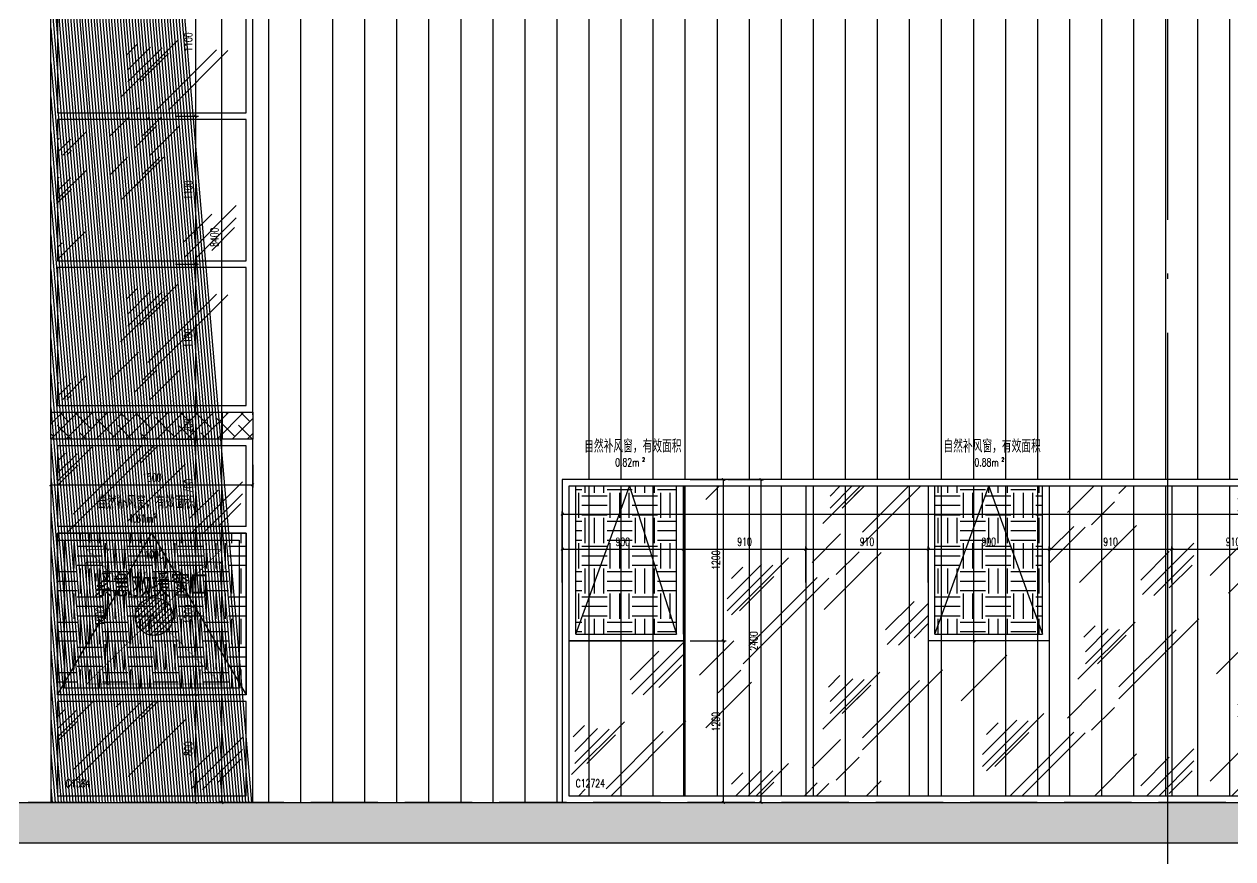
# Model space of a CAD drawing. Extents: x -4210259 to 293730, y -7499 to 868879.
# Drawn here: x -1045520 to -1036537, y 516819 to 523021 of the extents above; entities that cross this region are included whole.
import ezdxf

# ---------------------------------------------------------------- set-up
doc = ezdxf.new("R2010")
doc.units = 0
doc.header["$LTSCALE"] = 1000
doc.header["$MEASUREMENT"] = 0
for name, pattern in [('__DASH', [0.35, 0.25, -0.1]), ('DASH', [0.35, 0.25, -0.1]), ('DOTE', [2.42, 2, -0.2, 0.02, -0.2])]:
    doc.linetypes.add(name, pattern=pattern)
doc.layers.get('Defpoints').update_dxf_attribs({"color": 210})
for name, color, linetype in [('A-AXIS-DOTE', 14, 'DOTE'), ('A-HATCH-2', 251, 'Continuous'), ('A-LIN-V', 9, 'Continuous'), ('A-WINDOW', 140, 'Continuous'), ('A-彩色打印层', 22, 'Continuous'), ('A-门窗表显示尺寸', 160, 'Continuous'), ('AS-WALL', 40, 'Continuous'), ('AXIS', 3, 'Continuous'), ('PUB_DIM', 3, 'Continuous'), ('SPACE', 7, 'Continuous'), ('SPACE_HATCH', 8, 'Continuous')]:
    doc.layers.add(name, color=color, linetype=linetype)
doc.layers.add('A-WALL-HATCH', color=8, linetype='Continuous', lineweight=13)
doc.styles.add('_TCH_DIM_T3', font='SIMPLEX', dxfattribs={"width": 0.705882, "bigfont": 'GBCBIG'})
doc.styles.add('_TCH_SPACE', font='SIMPLEX', dxfattribs={"height": 5, "bigfont": 'GBCBIG'})
doc.styles.add('A-DIM_T3', font='SIMPLEX', dxfattribs={"width": 0.705882, "bigfont": 'GBCBIG'})
doc.styles.add('A-STANDARD', font='SIMPLEX', dxfattribs={"bigfont": 'GBCBIG'})
doc.styles.add('STYLE1', font='')
doc.styles.get('STYLE1').set_extended_font_data('SimSun')
doc.dimstyles.new('_TCH_ARCH&&20', dxfattribs={"dimtxt": 59.5, "dimasz": 20, "dimexe": 20, "dimexo": 20, "dimgap": 25.25, "dimtad": 1, "dimdec": 0, "dimzin": 0, "dimdsep": 46, "dimtxsty": '_TCH_DIM_T3', "dimblk": 'ARCHTICK', "dimcen": 0.09, "dimclrt": 7, "dimazin": 2, "dimtfac": 1, "dimtdec": 0, "dimtix": 1, "dimtmove": 2, "dimatfit": 3, "dimfxl": 0, "dimtolj": 1, "dimtzin": 0, "dimarcsym": 0})
doc.dimstyles.new('A-DIM&&20', dxfattribs={"dimtxt": 59.5, "dimasz": 20, "dimexe": 20, "dimexo": 20, "dimgap": 25.25, "dimtad": 1, "dimdec": 0, "dimzin": 0, "dimdsep": 46, "dimtxsty": 'A-DIM_T3', "dimblk": 'ARCHTICK', "dimcen": 0.09, "dimclrt": 7, "dimazin": 2, "dimtfac": 1, "dimtdec": 0, "dimtix": 1, "dimtmove": 2, "dimatfit": 3, "dimfxl": 0, "dimtolj": 1, "dimtzin": 0, "dimarcsym": 0})
pattern_1 = [(0, (0, 0), (187.5, 187.5), [187.5, -187.5]), (0, (0, 70.31), (187.5, 187.5), [187.5, -187.5]), (0, (0, 140.62), (187.5, 187.5), [187.5, -187.5]), (90, (23.44, 164.06), (-187.5, 187.5), [187.5, -187.5]), (90, (93.75, 164.06), (-187.5, 187.5), [187.5, -187.5]), (90, (164.06, 164.06), (-187.5, 187.5), [187.5, -187.5])]

# ---------------------------------------------------------------- blocks, each defined once
blk = doc.blocks.new('_ArchTick')
at = {"color": 0, "linetype": 'ByBlock', "const_width": 0.4}
blk.add_lwpolyline([(-0.5, -0.5), (0.5, 0.5)], dxfattribs=at)
blk = doc.blocks.new('*D1354')
at = {"layer": 'A-门窗表显示尺寸', "color": 0, "lineweight": -2}
for p, q in [((90329.3, 519637.5), (90596.8, 519637.5)), ((90576.8, 517237.5), (90576.8, 519637.5)), ((90329.3, 517237.5), (90596.8, 517237.5))]:
    blk.add_line(p, q, dxfattribs=at)
at = {"layer": 'Defpoints', "color": 0}
for p in [(90309.3, 519637.5), (90576.8, 519637.5), (90309.3, 517237.5)]:
    blk.add_point(p, dxfattribs=at)
at = {"layer": 'A-门窗表显示尺寸', "color": 0, "lineweight": -2, "xscale": 20, "yscale": 20, "zscale": 20}
for p, rotation in [((90576.8, 519637.5), 90), ((90576.8, 517237.5), 270)]:
    blk.add_blockref('_ArchTick', p, dxfattribs=dict(at, rotation=rotation))
at = {"layer": 'A-门窗表显示尺寸', "color": 7, "insert": (90521.8, 518437.5), "char_height": 59.5, "attachment_point": 5, "rotation": 90, "style": 'A-DIM_T3'}
blk.add_mtext('\\A1;2400', dxfattribs=at)
blk = doc.blocks.new('*D1355')
at = {"layer": 'A-门窗表显示尺寸', "color": 0, "lineweight": -2}
for p, q in [((89099.3, 519132.3), (89099.3, 519399.7)), ((89099.3, 519379.7), (101799.3, 519379.7)), ((101799.3, 519132.3), (101799.3, 519399.7))]:
    blk.add_line(p, q, dxfattribs=at)
at = {"layer": 'Defpoints', "color": 0}
for p in [(101799.3, 519379.7), (89099.3, 519112.3), (101799.3, 519112.3)]:
    blk.add_point(p, dxfattribs=at)
at = {"layer": 'A-门窗表显示尺寸', "color": 0, "lineweight": -2, "xscale": 20, "yscale": 20, "zscale": 20, "rotation": 180}
blk.add_blockref('_ArchTick', (89099.3, 519379.7), dxfattribs=at)
at = {"layer": 'A-门窗表显示尺寸', "color": 0, "lineweight": -2, "xscale": 20, "yscale": 20, "zscale": 20}
blk.add_blockref('_ArchTick', (101799.3, 519379.7), dxfattribs=at)
at = {"layer": 'A-门窗表显示尺寸', "color": 7, "insert": (95449.3, 519434.7), "char_height": 59.5, "attachment_point": 5, "style": 'A-DIM_T3'}
blk.add_mtext('\\A1;12700', dxfattribs=at)
blk = doc.blocks.new('*D1356')
at = {"layer": 'A-门窗表显示尺寸', "color": 0, "lineweight": -2}
for p, q in [((89099.3, 518872.3), (89099.3, 519139.7)), ((89099.3, 519119.7), (89999.3, 519119.7)), ((89999.3, 518872.3), (89999.3, 519139.7))]:
    blk.add_line(p, q, dxfattribs=at)
at = {"layer": 'Defpoints', "color": 0}
for p in [(89999.3, 519119.7), (89099.3, 518852.3), (89999.3, 518852.3)]:
    blk.add_point(p, dxfattribs=at)
at = {"layer": 'A-门窗表显示尺寸', "color": 0, "lineweight": -2, "xscale": 20, "yscale": 20, "zscale": 20, "rotation": 180}
blk.add_blockref('_ArchTick', (89099.3, 519119.7), dxfattribs=at)
at = {"layer": 'A-门窗表显示尺寸', "color": 0, "lineweight": -2, "xscale": 20, "yscale": 20, "zscale": 20}
blk.add_blockref('_ArchTick', (89999.3, 519119.7), dxfattribs=at)
at = {"layer": 'A-门窗表显示尺寸', "color": 7, "insert": (89549.3, 519174.7), "char_height": 59.5, "attachment_point": 5, "style": 'A-DIM_T3'}
blk.add_mtext('\\A1;900', dxfattribs=at)
blk = doc.blocks.new('*D1357')
at = {"layer": 'A-门窗表显示尺寸', "color": 0, "lineweight": -2}
for p, q in [((89999.3, 518872.3), (89999.3, 519139.7)), ((89999.3, 519119.7), (90909.3, 519119.7)), ((90909.3, 518872.3), (90909.3, 519139.7))]:
    blk.add_line(p, q, dxfattribs=at)
at = {"layer": 'Defpoints', "color": 0}
for p in [(90909.3, 519119.7), (89999.3, 518852.3), (90909.3, 518852.3)]:
    blk.add_point(p, dxfattribs=at)
at = {"layer": 'A-门窗表显示尺寸', "color": 0, "lineweight": -2, "xscale": 20, "yscale": 20, "zscale": 20, "rotation": 180}
blk.add_blockref('_ArchTick', (89999.3, 519119.7), dxfattribs=at)
at = {"layer": 'A-门窗表显示尺寸', "color": 0, "lineweight": -2, "xscale": 20, "yscale": 20, "zscale": 20}
blk.add_blockref('_ArchTick', (90909.3, 519119.7), dxfattribs=at)
at = {"layer": 'A-门窗表显示尺寸', "color": 7, "insert": (90454.3, 519174.7), "char_height": 59.5, "attachment_point": 5, "style": 'A-DIM_T3'}
blk.add_mtext('\\A1;910', dxfattribs=at)
blk = doc.blocks.new('*D1358')
at = {"layer": 'A-门窗表显示尺寸', "color": 0, "lineweight": -2}
for p, q in [((90909.3, 518872.3), (90909.3, 519139.7)), ((90909.3, 519119.7), (91819.3, 519119.7)), ((91819.3, 518872.3), (91819.3, 519139.7))]:
    blk.add_line(p, q, dxfattribs=at)
at = {"layer": 'Defpoints', "color": 0}
for p in [(91819.3, 519119.7), (90909.3, 518852.3), (91819.3, 518852.3)]:
    blk.add_point(p, dxfattribs=at)
at = {"layer": 'A-门窗表显示尺寸', "color": 0, "lineweight": -2, "xscale": 20, "yscale": 20, "zscale": 20, "rotation": 180}
blk.add_blockref('_ArchTick', (90909.3, 519119.7), dxfattribs=at)
at = {"layer": 'A-门窗表显示尺寸', "color": 0, "lineweight": -2, "xscale": 20, "yscale": 20, "zscale": 20}
blk.add_blockref('_ArchTick', (91819.3, 519119.7), dxfattribs=at)
at = {"layer": 'A-门窗表显示尺寸', "color": 7, "insert": (91364.3, 519174.7), "char_height": 59.5, "attachment_point": 5, "style": 'A-DIM_T3'}
blk.add_mtext('\\A1;910', dxfattribs=at)
blk = doc.blocks.new('*D1359')
at = {"layer": 'A-门窗表显示尺寸', "color": 0, "lineweight": -2}
for p, q in [((91819.3, 518872.3), (91819.3, 519139.7)), ((91819.3, 519119.7), (92719.3, 519119.7)), ((92719.3, 518872.3), (92719.3, 519139.7))]:
    blk.add_line(p, q, dxfattribs=at)
at = {"layer": 'Defpoints', "color": 0}
for p in [(92719.3, 519119.7), (91819.3, 518852.3), (92719.3, 518852.3)]:
    blk.add_point(p, dxfattribs=at)
at = {"layer": 'A-门窗表显示尺寸', "color": 0, "lineweight": -2, "xscale": 20, "yscale": 20, "zscale": 20, "rotation": 180}
blk.add_blockref('_ArchTick', (91819.3, 519119.7), dxfattribs=at)
at = {"layer": 'A-门窗表显示尺寸', "color": 0, "lineweight": -2, "xscale": 20, "yscale": 20, "zscale": 20}
blk.add_blockref('_ArchTick', (92719.3, 519119.7), dxfattribs=at)
at = {"layer": 'A-门窗表显示尺寸', "color": 7, "insert": (92269.3, 519174.7), "char_height": 59.5, "attachment_point": 5, "style": 'A-DIM_T3'}
blk.add_mtext('\\A1;900', dxfattribs=at)
blk = doc.blocks.new('*D1360')
at = {"layer": 'A-门窗表显示尺寸', "color": 0, "lineweight": -2}
for p, q in [((92719.3, 518872.3), (92719.3, 519139.7)), ((92719.3, 519119.7), (93629.3, 519119.7)), ((93629.3, 518872.3), (93629.3, 519139.7))]:
    blk.add_line(p, q, dxfattribs=at)
at = {"layer": 'Defpoints', "color": 0}
for p in [(93629.3, 519119.7), (92719.3, 518852.3), (93629.3, 518852.3)]:
    blk.add_point(p, dxfattribs=at)
at = {"layer": 'A-门窗表显示尺寸', "color": 0, "lineweight": -2, "xscale": 20, "yscale": 20, "zscale": 20, "rotation": 180}
blk.add_blockref('_ArchTick', (92719.3, 519119.7), dxfattribs=at)
at = {"layer": 'A-门窗表显示尺寸', "color": 0, "lineweight": -2, "xscale": 20, "yscale": 20, "zscale": 20}
blk.add_blockref('_ArchTick', (93629.3, 519119.7), dxfattribs=at)
at = {"layer": 'A-门窗表显示尺寸', "color": 7, "insert": (93174.3, 519174.7), "char_height": 59.5, "attachment_point": 5, "style": 'A-DIM_T3'}
blk.add_mtext('\\A1;910', dxfattribs=at)
blk = doc.blocks.new('*D1361')
at = {"layer": 'A-门窗表显示尺寸', "color": 0, "lineweight": -2}
for p, q in [((93629.3, 518872.3), (93629.3, 519139.7)), ((93629.3, 519119.7), (94539.3, 519119.7)), ((94539.3, 518872.3), (94539.3, 519139.7))]:
    blk.add_line(p, q, dxfattribs=at)
at = {"layer": 'Defpoints', "color": 0}
for p in [(94539.3, 519119.7), (93629.3, 518852.3), (94539.3, 518852.3)]:
    blk.add_point(p, dxfattribs=at)
at = {"layer": 'A-门窗表显示尺寸', "color": 0, "lineweight": -2, "xscale": 20, "yscale": 20, "zscale": 20, "rotation": 180}
blk.add_blockref('_ArchTick', (93629.3, 519119.7), dxfattribs=at)
at = {"layer": 'A-门窗表显示尺寸', "color": 0, "lineweight": -2, "xscale": 20, "yscale": 20, "zscale": 20}
blk.add_blockref('_ArchTick', (94539.3, 519119.7), dxfattribs=at)
at = {"layer": 'A-门窗表显示尺寸', "color": 7, "insert": (94084.3, 519174.7), "char_height": 59.5, "attachment_point": 5, "style": 'A-DIM_T3'}
blk.add_mtext('\\A1;910', dxfattribs=at)
blk = doc.blocks.new('*D1370')
at = {"layer": 'A-门窗表显示尺寸', "color": 0, "lineweight": -2}
for p, q in [((90049.3, 518437.5), (90316.8, 518437.5)), ((90296.8, 517237.5), (90296.8, 518437.5)), ((90049.3, 517237.5), (90316.8, 517237.5))]:
    blk.add_line(p, q, dxfattribs=at)
at = {"layer": 'Defpoints', "color": 0}
for p in [(90029.3, 518437.5), (90296.8, 518437.5), (90029.3, 517237.5)]:
    blk.add_point(p, dxfattribs=at)
at = {"layer": 'A-门窗表显示尺寸', "color": 0, "lineweight": -2, "xscale": 20, "yscale": 20, "zscale": 20}
for p, rotation in [((90296.8, 518437.5), 90), ((90296.8, 517237.5), 270)]:
    blk.add_blockref('_ArchTick', p, dxfattribs=dict(at, rotation=rotation))
at = {"layer": 'A-门窗表显示尺寸', "color": 7, "insert": (90241.8, 517837.5), "char_height": 59.5, "attachment_point": 5, "rotation": 90, "style": 'A-DIM_T3'}
blk.add_mtext('\\A1;1200', dxfattribs=at)
blk = doc.blocks.new('*D1371')
at = {"layer": 'A-门窗表显示尺寸', "color": 0, "lineweight": -2}
for p, q in [((90049.3, 519637.5), (90316.8, 519637.5)), ((90296.8, 518437.5), (90296.8, 519637.5)), ((90049.3, 518437.5), (90316.8, 518437.5))]:
    blk.add_line(p, q, dxfattribs=at)
at = {"layer": 'Defpoints', "color": 0}
for p in [(90029.3, 519637.5), (90296.8, 519637.5), (90029.3, 518437.5)]:
    blk.add_point(p, dxfattribs=at)
at = {"layer": 'A-门窗表显示尺寸', "color": 0, "lineweight": -2, "xscale": 20, "yscale": 20, "zscale": 20}
for p, rotation in [((90296.8, 519637.5), 90), ((90296.8, 518437.5), 270)]:
    blk.add_blockref('_ArchTick', p, dxfattribs=dict(at, rotation=rotation))
at = {"layer": 'A-门窗表显示尺寸', "color": 7, "insert": (90241.8, 519037.5), "char_height": 59.5, "attachment_point": 5, "rotation": 90, "style": 'A-DIM_T3'}
blk.add_mtext('\\A1;1200', dxfattribs=at)
blk = doc.blocks.new('*D1228')
at = {"layer": 'A-门窗表显示尺寸', "color": 0, "lineweight": -2}
for p, q in [((-1802664.3, 520137.5), (-1802494.3, 520137.5)), ((-1802514.3, 519937.5), (-1802514.3, 520137.5)), ((-1802664.3, 519937.5), (-1802494.3, 519937.5))]:
    blk.add_line(p, q, dxfattribs=at)
at = {"layer": 'Defpoints', "color": 0}
for p in [(-1802684.3, 520137.5), (-1802514.3, 520137.5), (-1802684.3, 519937.5)]:
    blk.add_point(p, dxfattribs=at)
at = {"layer": 'A-门窗表显示尺寸', "color": 0, "lineweight": -2, "xscale": 20, "yscale": 20, "zscale": 20}
for p, rotation in [((-1802514.3, 520137.5), 90), ((-1802514.3, 519937.5), 270)]:
    blk.add_blockref('_ArchTick', p, dxfattribs=dict(at, rotation=rotation))
at = {"layer": 'A-门窗表显示尺寸', "color": 7, "insert": (-1802569.3, 520037.5), "char_height": 59.5, "attachment_point": 5, "rotation": 90, "style": '_TCH_DIM_T3'}
blk.add_mtext('\\A1;200', dxfattribs=at)
blk = doc.blocks.new('*D1229')
at = {"layer": 'A-门窗表显示尺寸', "color": 0, "lineweight": -2}
for p, q in [((-1802664.3, 521237.5), (-1802494.3, 521237.5)), ((-1802514.3, 520137.5), (-1802514.3, 521237.5)), ((-1802664.3, 520137.5), (-1802494.3, 520137.5))]:
    blk.add_line(p, q, dxfattribs=at)
at = {"layer": 'Defpoints', "color": 0}
for p in [(-1802684.3, 521237.5), (-1802514.3, 521237.5), (-1802684.3, 520137.5)]:
    blk.add_point(p, dxfattribs=at)
at = {"layer": 'A-门窗表显示尺寸', "color": 0, "lineweight": -2, "xscale": 20, "yscale": 20, "zscale": 20}
for p, rotation in [((-1802514.3, 521237.5), 90), ((-1802514.3, 520137.5), 270)]:
    blk.add_blockref('_ArchTick', p, dxfattribs=dict(at, rotation=rotation))
at = {"layer": 'A-门窗表显示尺寸', "color": 7, "insert": (-1802569.3, 520687.5), "char_height": 59.5, "attachment_point": 5, "rotation": 90, "style": '_TCH_DIM_T3'}
blk.add_mtext('\\A1;1100', dxfattribs=at)
blk = doc.blocks.new('*D1230')
at = {"layer": 'A-门窗表显示尺寸', "color": 0, "lineweight": -2}
for p, q in [((-1802664.3, 522337.5), (-1802494.3, 522337.5)), ((-1802514.3, 521237.5), (-1802514.3, 522337.5)), ((-1802664.3, 521237.5), (-1802494.3, 521237.5))]:
    blk.add_line(p, q, dxfattribs=at)
at = {"layer": 'Defpoints', "color": 0}
for p in [(-1802684.3, 522337.5), (-1802514.3, 522337.5), (-1802684.3, 521237.5)]:
    blk.add_point(p, dxfattribs=at)
at = {"layer": 'A-门窗表显示尺寸', "color": 0, "lineweight": -2, "xscale": 20, "yscale": 20, "zscale": 20}
for p, rotation in [((-1802514.3, 522337.5), 90), ((-1802514.3, 521237.5), 270)]:
    blk.add_blockref('_ArchTick', p, dxfattribs=dict(at, rotation=rotation))
at = {"layer": 'A-门窗表显示尺寸', "color": 7, "insert": (-1802569.3, 521787.5), "char_height": 59.5, "attachment_point": 5, "rotation": 90, "style": '_TCH_DIM_T3'}
blk.add_mtext('\\A1;1100', dxfattribs=at)
blk = doc.blocks.new('*D1231')
at = {"layer": 'A-门窗表显示尺寸', "color": 0, "lineweight": -2}
for p, q in [((-1802664.3, 523437.5), (-1802494.3, 523437.5)), ((-1802514.3, 522337.5), (-1802514.3, 523437.5)), ((-1802664.3, 522337.5), (-1802494.3, 522337.5))]:
    blk.add_line(p, q, dxfattribs=at)
at = {"layer": 'Defpoints', "color": 0}
for p in [(-1802684.3, 523437.5), (-1802514.3, 523437.5), (-1802684.3, 522337.5)]:
    blk.add_point(p, dxfattribs=at)
at = {"layer": 'A-门窗表显示尺寸', "color": 0, "lineweight": -2, "xscale": 20, "yscale": 20, "zscale": 20}
for p, rotation in [((-1802514.3, 523437.5), 90), ((-1802514.3, 522337.5), 270)]:
    blk.add_blockref('_ArchTick', p, dxfattribs=dict(at, rotation=rotation))
at = {"layer": 'A-门窗表显示尺寸', "color": 7, "insert": (-1802569.3, 522887.5), "char_height": 59.5, "attachment_point": 5, "rotation": 90, "style": '_TCH_DIM_T3'}
blk.add_mtext('\\A1;1100', dxfattribs=at)
blk = doc.blocks.new('*D1232')
at = {"layer": 'A-门窗表显示尺寸', "color": 0, "lineweight": -2}
for p, q in [((-1802664.3, 524537.5), (-1802494.3, 524537.5)), ((-1802514.3, 523437.5), (-1802514.3, 524537.5)), ((-1802664.3, 523437.5), (-1802494.3, 523437.5))]:
    blk.add_line(p, q, dxfattribs=at)
at = {"layer": 'Defpoints', "color": 0}
for p in [(-1802684.3, 524537.5), (-1802514.3, 524537.5), (-1802684.3, 523437.5)]:
    blk.add_point(p, dxfattribs=at)
at = {"layer": 'A-门窗表显示尺寸', "color": 0, "lineweight": -2, "xscale": 20, "yscale": 20, "zscale": 20}
for p, rotation in [((-1802514.3, 524537.5), 90), ((-1802514.3, 523437.5), 270)]:
    blk.add_blockref('_ArchTick', p, dxfattribs=dict(at, rotation=rotation))
at = {"layer": 'A-门窗表显示尺寸', "color": 7, "insert": (-1802569.3, 523987.5), "char_height": 59.5, "attachment_point": 5, "rotation": 90, "style": '_TCH_DIM_T3'}
blk.add_mtext('\\A1;1100', dxfattribs=at)
blk = doc.blocks.new('*D1233')
at = {"layer": 'A-门窗表显示尺寸', "color": 0, "lineweight": -2}
for p, q in [((-1802664.3, 525637.5), (-1802494.3, 525637.5)), ((-1802514.3, 524537.5), (-1802514.3, 525637.5)), ((-1802664.3, 524537.5), (-1802494.3, 524537.5))]:
    blk.add_line(p, q, dxfattribs=at)
at = {"layer": 'Defpoints', "color": 0}
for p in [(-1802684.3, 525637.5), (-1802514.3, 525637.5), (-1802684.3, 524537.5)]:
    blk.add_point(p, dxfattribs=at)
at = {"layer": 'A-门窗表显示尺寸', "color": 0, "lineweight": -2, "xscale": 20, "yscale": 20, "zscale": 20}
for p, rotation in [((-1802514.3, 525637.5), 90), ((-1802514.3, 524537.5), 270)]:
    blk.add_blockref('_ArchTick', p, dxfattribs=dict(at, rotation=rotation))
at = {"layer": 'A-门窗表显示尺寸', "color": 7, "insert": (-1802569.3, 525087.5), "char_height": 59.5, "attachment_point": 5, "rotation": 90, "style": '_TCH_DIM_T3'}
blk.add_mtext('\\A1;1100', dxfattribs=at)
blk = doc.blocks.new('*D1234')
at = {"layer": 'A-门窗表显示尺寸', "color": 0, "lineweight": -2}
for p, q in [((-1802644.3, 525637.5), (-1802300, 525637.5)), ((-1802320, 517237.5), (-1802320, 525637.5)), ((-1802644.3, 517237.5), (-1802300, 517237.5))]:
    blk.add_line(p, q, dxfattribs=at)
at = {"layer": 'Defpoints', "color": 0}
for p in [(-1802664.3, 525637.5), (-1802320, 525637.5), (-1802664.3, 517237.5)]:
    blk.add_point(p, dxfattribs=at)
at = {"layer": 'A-门窗表显示尺寸', "color": 0, "lineweight": -2, "xscale": 20, "yscale": 20, "zscale": 20}
for p, rotation in [((-1802320, 525637.5), 90), ((-1802320, 517237.5), 270)]:
    blk.add_blockref('_ArchTick', p, dxfattribs=dict(at, rotation=rotation))
at = {"layer": 'A-门窗表显示尺寸', "color": 7, "insert": (-1802375, 521437.5), "char_height": 59.5, "attachment_point": 5, "rotation": 90, "style": '_TCH_DIM_T3'}
blk.add_mtext('\\A1;8400', dxfattribs=at)
blk = doc.blocks.new('*D1235')
at = {"layer": 'A-门窗表显示尺寸', "color": 0, "lineweight": -2}
for p, q in [((-1803590.4, 525102.5), (-1803590.4, 525272)), ((-1803590.4, 525252), (-1802090.4, 525252)), ((-1802090.4, 525102.5), (-1802090.4, 525272))]:
    blk.add_line(p, q, dxfattribs=at)
at = {"layer": 'Defpoints', "color": 0}
for p in [(-1802090.4, 525252), (-1803590.4, 525082.5), (-1802090.4, 525082.5)]:
    blk.add_point(p, dxfattribs=at)
at = {"layer": 'A-门窗表显示尺寸', "color": 0, "lineweight": -2, "xscale": 20, "yscale": 20, "zscale": 20, "rotation": 180}
blk.add_blockref('_ArchTick', (-1803590.4, 525252), dxfattribs=at)
at = {"layer": 'A-门窗表显示尺寸', "color": 0, "lineweight": -2, "xscale": 20, "yscale": 20, "zscale": 20}
blk.add_blockref('_ArchTick', (-1802090.4, 525252), dxfattribs=at)
at = {"layer": 'A-门窗表显示尺寸', "color": 7, "insert": (-1802840.4, 525307), "char_height": 59.5, "attachment_point": 5, "style": 'A-DIM_T3'}
blk.add_mtext('\\A1;1500', dxfattribs=at)
blk = doc.blocks.new('*D1451')
at = {"layer": 'Defpoints', "color": 0}
for p in [(-1653990, 542178.3), (-1652990, 542178.3), (-1652990, 542105)]:
    blk.add_point(p, dxfattribs=at)
at = {"layer": 'PUB_DIM', "color": 0, "lineweight": -2}
for p, q in [((-1653990, 542158.3), (-1653990, 542085)), ((-1653990, 542105), (-1652990, 542105)), ((-1652990, 542158.3), (-1652990, 542085))]:
    blk.add_line(p, q, dxfattribs=at)
at = {"layer": 'PUB_DIM', "color": 0, "lineweight": -2, "xscale": 20, "yscale": 20, "zscale": 20, "rotation": 180}
blk.add_blockref('_ArchTick', (-1653990, 542105), dxfattribs=at)
at = {"layer": 'PUB_DIM', "color": 0, "lineweight": -2, "xscale": 20, "yscale": 20, "zscale": 20}
blk.add_blockref('_ArchTick', (-1652990, 542105), dxfattribs=at)
at = {"layer": 'PUB_DIM', "color": 7, "insert": (-1653490, 542160), "char_height": 59.5, "attachment_point": 5, "style": '_TCH_DIM_T3'}
blk.add_mtext('\\A1;1000', dxfattribs=at)
blk = doc.blocks.new('*D1452')
at = {"layer": 'Defpoints', "color": 0}
for p in [(-1653888.8, 542199.6), (-1653837.4, 542199.6), (-1653888.8, 541199.6)]:
    blk.add_point(p, dxfattribs=at)
at = {"layer": 'PUB_DIM', "color": 0, "lineweight": -2}
for p, q in [((-1653868.8, 542199.6), (-1653817.4, 542199.6)), ((-1653837.4, 541199.6), (-1653837.4, 542199.6)), ((-1653868.8, 541199.6), (-1653817.4, 541199.6))]:
    blk.add_line(p, q, dxfattribs=at)
at = {"layer": 'PUB_DIM', "color": 0, "lineweight": -2, "xscale": 20, "yscale": 20, "zscale": 20}
for p, rotation in [((-1653837.4, 542199.6), 90), ((-1653837.4, 541199.6), 270)]:
    blk.add_blockref('_ArchTick', p, dxfattribs=dict(at, rotation=rotation))
at = {"layer": 'PUB_DIM', "color": 7, "insert": (-1653892.4, 541699.6), "char_height": 59.5, "attachment_point": 5, "rotation": 90, "style": '_TCH_DIM_T3'}
blk.add_mtext('\\A1;1000', dxfattribs=at)
blk = doc.blocks.new('*D1310')
at = {"layer": 'A-门窗表显示尺寸', "color": 0, "lineweight": -2}
for p, q in [((-1821550.4, 519937.5), (-1821394.3, 519937.5)), ((-1821414.3, 519237.5), (-1821414.3, 519937.5)), ((-1821550.4, 519237.5), (-1821394.3, 519237.5))]:
    blk.add_line(p, q, dxfattribs=at)
at = {"layer": 'Defpoints', "color": 0}
for p in [(-1821570.4, 519937.5), (-1821414.3, 519937.5), (-1821570.4, 519237.5)]:
    blk.add_point(p, dxfattribs=at)
at = {"layer": 'A-门窗表显示尺寸', "color": 0, "lineweight": -2, "xscale": 20, "yscale": 20, "zscale": 20}
for p, rotation in [((-1821414.3, 519937.5), 90), ((-1821414.3, 519237.5), 270)]:
    blk.add_blockref('_ArchTick', p, dxfattribs=dict(at, rotation=rotation))
at = {"layer": 'A-门窗表显示尺寸', "color": 7, "insert": (-1821469.3, 519587.5), "char_height": 59.5, "attachment_point": 5, "rotation": 90, "style": 'A-DIM_T3'}
blk.add_mtext('\\A1;700', dxfattribs=at)
blk = doc.blocks.new('*D1311')
at = {"layer": 'A-门窗表显示尺寸', "color": 0, "lineweight": -2}
for p, q in [((-1821550.4, 519237.5), (-1821394.3, 519237.5)), ((-1821414.3, 518037.5), (-1821414.3, 519237.5)), ((-1821550.4, 518037.5), (-1821394.3, 518037.5))]:
    blk.add_line(p, q, dxfattribs=at)
at = {"layer": 'Defpoints', "color": 0}
for p in [(-1821570.4, 519237.5), (-1821414.3, 519237.5), (-1821570.4, 518037.5)]:
    blk.add_point(p, dxfattribs=at)
at = {"layer": 'A-门窗表显示尺寸', "color": 0, "lineweight": -2, "xscale": 20, "yscale": 20, "zscale": 20}
for p, rotation in [((-1821414.3, 519237.5), 90), ((-1821414.3, 518037.5), 270)]:
    blk.add_blockref('_ArchTick', p, dxfattribs=dict(at, rotation=rotation))
at = {"layer": 'A-门窗表显示尺寸', "color": 7, "insert": (-1821469.3, 518637.5), "char_height": 59.5, "attachment_point": 5, "rotation": 90, "style": 'A-DIM_T3'}
blk.add_mtext('\\A1;1200', dxfattribs=at)
blk = doc.blocks.new('*D1312')
at = {"layer": 'A-门窗表显示尺寸', "color": 0, "lineweight": -2}
for p, q in [((-1821550.4, 518037.5), (-1821394.3, 518037.5)), ((-1821414.3, 517237.5), (-1821414.3, 518037.5)), ((-1821550.4, 517237.5), (-1821394.3, 517237.5))]:
    blk.add_line(p, q, dxfattribs=at)
at = {"layer": 'Defpoints', "color": 0}
for p in [(-1821570.4, 518037.5), (-1821414.3, 518037.5), (-1821570.4, 517237.5)]:
    blk.add_point(p, dxfattribs=at)
at = {"layer": 'A-门窗表显示尺寸', "color": 0, "lineweight": -2, "xscale": 20, "yscale": 20, "zscale": 20}
for p, rotation in [((-1821414.3, 518037.5), 90), ((-1821414.3, 517237.5), 270)]:
    blk.add_blockref('_ArchTick', p, dxfattribs=dict(at, rotation=rotation))
at = {"layer": 'A-门窗表显示尺寸', "color": 7, "insert": (-1821469.3, 517637.5), "char_height": 59.5, "attachment_point": 5, "rotation": 90, "style": 'A-DIM_T3'}
blk.add_mtext('\\A1;800', dxfattribs=at)
blk = doc.blocks.new('*D1313')
at = {"layer": 'A-门窗表显示尺寸', "color": 0, "lineweight": -2}
for p, q in [((-1822490.4, 519747.5), (-1822490.4, 519578)), ((-1820990.4, 519747.5), (-1820990.4, 519578)), ((-1822490.4, 519598), (-1820990.4, 519598))]:
    blk.add_line(p, q, dxfattribs=at)
at = {"layer": 'Defpoints', "color": 0}
for p in [(-1822490.4, 519767.5), (-1820990.4, 519767.5), (-1820990.4, 519598)]:
    blk.add_point(p, dxfattribs=at)
at = {"layer": 'A-门窗表显示尺寸', "color": 0, "lineweight": -2, "xscale": 20, "yscale": 20, "zscale": 20, "rotation": 180}
blk.add_blockref('_ArchTick', (-1822490.4, 519598), dxfattribs=at)
at = {"layer": 'A-门窗表显示尺寸', "color": 0, "lineweight": -2, "xscale": 20, "yscale": 20, "zscale": 20}
blk.add_blockref('_ArchTick', (-1820990.4, 519598), dxfattribs=at)
at = {"layer": 'A-门窗表显示尺寸', "color": 7, "insert": (-1821740.4, 519653), "char_height": 59.5, "attachment_point": 5, "style": 'A-DIM_T3'}
blk.add_mtext('\\A1;1500', dxfattribs=at)
blk = doc.blocks.new('rte5')
at = {"layer": 'A-WALL-HATCH'}
h = blk.add_hatch(dxfattribs=at)
h.set_pattern_fill('玻璃2', color=256, scale=100)
h.set_pattern_definition([(45, (1845629.7, 60), (0, 1527.35065), [600, -360, 600, -360, 240, -523.28157]), (45, (1845599.7, 90), (0, 1527.35065), [480, -600, 360, -360, 420, -463.28157]), (45, (1845599.7, 180), (0, 1527.35065), [360, -720, 240, -360, 540, -463.28157]), (45, (1845689.7, 90), (0, 1527.35065), [360, -720, 300, -1303.2815]), (45, (1845779.7, 180), (0, 1527.35065), [180, -900, 120, -1483.2815]), (45, (1845629.7, 330), (0, 1527.35065), [120, -900, 120, -480, 300, -763.28157]), (45, (1846169.7, 240), (0, 1527.35065), [600, -900, 720, -475.2816]), (45, (1846169.7, 150), (0, 1527.35065), [840, -600, 900, -355.2816]), (45, (1846319.7, 270), (0, -1697.0563), [600, -840, 480, -763.2816]), (45, (1846229.7, 450), (0, 1527.35065), [300, -1200, 360, -823.2816]), (45, (1846409.7, 360), (0, 1527.35065), [240, -1200, 240, -1003.2815])])
h.paths.add_polyline_path([(89169.3, 517287.5), (101669.3, 517287.5), (101669.3, 518437.5), (100819.3, 518437.5), (100819.3, 519587.5), (99019.3, 519587.5), (99019.3, 518437.5), (98119.3, 518437.5), (98119.3, 519587.5), (96319.3, 519587.5), (96319.3, 518437.5), (95449.3, 518437.5), (95449.3, 519587.5), (92719.3, 519587.5), (92719.3, 518437.5), (91819.3, 518437.5), (91819.3, 519587.5), (90019.3, 519587.5), (90019.3, 518437.5), (89169.3, 518437.5)])
at = {"layer": 'SPACE_HATCH'}
h = blk.add_hatch(dxfattribs=at)
h.set_pattern_fill('土壤', color=1, scale=50, style=0)
h.set_pattern_definition(pattern_1)
h.paths.add_polyline_path([(89949.3, 518487.5), (89199.3, 518487.5), (89199.3, 519587.5), (89949.3, 519587.5)])
h = blk.add_hatch(dxfattribs=at)
h.set_pattern_fill('土壤', color=1, scale=50, style=0)
h.set_pattern_definition(pattern_1)
h.paths.add_polyline_path([(92669.3, 518487.5), (91869.3, 518487.5), (91869.3, 519587.5), (92669.3, 519587.5)])
h = blk.add_hatch(dxfattribs=at)
h.set_pattern_fill('土壤', color=1, scale=50, style=0)
h.set_pattern_definition(pattern_1)
h.paths.add_polyline_path([(92669.3, 518487.5), (91869.3, 518487.5), (91869.3, 519587.5), (92669.3, 519587.5)])
at = {"layer": 'A-WINDOW'}
for p, q in [((89199.3, 518487.5), (89199.3, 519587.5)), ((89949.3, 518487.5), (89949.3, 519587.5)), ((89999.3, 519587.5), (89999.3, 517287.5)), ((89999.3, 518487.5), (89999.3, 519587.5)), ((90909.3, 519587.5), (90909.3, 517287.5)), ((91819.3, 519587.5), (91819.3, 517287.5)), ((91869.3, 518487.5), (91869.3, 519587.5)), ((92669.3, 518487.5), (92669.3, 519587.5)), ((92719.3, 519587.5), (92719.3, 517287.5)), ((93629.3, 519587.5), (93629.3, 517287.5)), ((89199.3, 518487.5), (89949.3, 518487.5)), ((91869.3, 518487.5), (92669.3, 518487.5)), ((89149.3, 518437.5), (89999.3, 518437.5)), ((89999.3, 518437.5), (89149.3, 518437.5)), ((92719.3, 518437.5), (91819.3, 518437.5))]:
    blk.add_line(p, q, dxfattribs=at)
for points in [[(89099.3, 517237.5), (101799.3, 517237.5), (101799.3, 519637.5), (89099.3, 519637.5)], [(89149.3, 517287.5), (101749.3, 517287.5), (101749.3, 519587.5), (89149.3, 519587.5)]]:
    blk.add_lwpolyline(points, close=True, dxfattribs=at)
for points in [[(89199.3, 518487.5), (89599.5, 519587.5), (89949.3, 518487.5)], [(91869.3, 518487.5), (92269.5, 519587.5), (92669.3, 518487.5)]]:
    blk.add_lwpolyline(points, dxfattribs=at)
at = {"layer": 'A-门窗表显示尺寸', "color": 3, "style": 'A-STANDARD', "width": 0.705882}
blk.add_text('C12724', height=59.5, dxfattribs=at).set_placement((89198.9, 517350))
at = {"layer": 'SPACE', "color": 1, "style": '_TCH_SPACE'}
for p in [(89262.5, 519837.5), (91932.5, 519837.5), (91932.5, 519837.5)]:
    blk.add_text('自然补风窗，有效面积', height=96.45, dxfattribs=at).set_placement(p)
at = {"layer": 'SPACE', "color": 1, "style": '_TCH_SPACE', "width": 0.705882}
for s, height, p in [('0.82m', 59.5, (89492.7, 519735.1)), ('2', 29.8, (89692.7, 519770.1)), ('0.88m', 59.5, (92162.7, 519735.1)), ('0.88m', 59.5, (92162.7, 519735.1)), ('2', 29.8, (92362.7, 519770.1)), ('2', 29.8, (92362.7, 519770.1))]:
    blk.add_text(s, height=height, dxfattribs=at).set_placement(p)
at = {"layer": 'A-门窗表显示尺寸'}
for p1, p2, distance, picture, middle in [((90029.3, 518437.5), (90029.3, 519637.5), -267.5, '*D1371', (90241.8, 519037.5)), ((90309.3, 517237.5), (90309.3, 519637.5), -267.5, '*D1354', (90521.8, 518437.5)), ((89099.3, 519112.3), (101799.3, 519112.3), 267.5, '*D1355', (95449.3, 519434.7)), ((89099.3, 518852.3), (89999.3, 518852.3), 267.5, '*D1356', (89549.3, 519174.7)), ((89999.3, 518852.3), (90909.3, 518852.3), 267.5, '*D1357', (90454.3, 519174.7)), ((90909.3, 518852.3), (91819.3, 518852.3), 267.5, '*D1358', (91364.3, 519174.7)), ((91819.3, 518852.3), (92719.3, 518852.3), 267.5, '*D1359', (92269.3, 519174.7)), ((92719.3, 518852.3), (93629.3, 518852.3), 267.5, '*D1360', (93174.3, 519174.7)), ((93629.3, 518852.3), (94539.3, 518852.3), 267.5, '*D1361', (94084.3, 519174.7)), ((90029.3, 517237.5), (90029.3, 518437.5), -267.5, '*D1370', (90241.8, 517837.5))]:
    dim = blk.add_aligned_dim(p1=p1, p2=p2, distance=distance, dimstyle='A-DIM&&20', dxfattribs=at)
    dim.commit()
    dim.dimension.update_dxf_attribs({"geometry": picture, "text_midpoint": middle})
blk = doc.blocks.new('C1454')
at = {"layer": 'A-HATCH-2'}
h = blk.add_hatch(dxfattribs=at)
h.set_pattern_fill('ANSI38', color=256, scale=50)
h.set_pattern_definition([(45, (0, 0), (-56.1266008, 56.1266008), []), (135, (0, 0), (-168.3798023, 56.1266008), [198.4375, -119.0625])])
h.paths.add_polyline_path([(-1803590.4, 520137.5), (-1802090.4, 520137.5), (-1802090.4, 519937.5), (-1803590.4, 519937.5)])
at = {"layer": 'A-WALL-HATCH'}
h = blk.add_hatch(dxfattribs=at)
h.set_pattern_fill('玻璃2', color=256, scale=100)
h.set_pattern_definition([(45, (2950370, 40), (0, 1527.35065), [600, -360, 600, -360, 240, -523.28157]), (45, (2950340, 70), (0, 1527.35065), [480, -600, 360, -360, 420, -463.28157]), (45, (2950340, 160), (0, 1527.35065), [360, -720, 240, -360, 540, -463.28157]), (45, (2950430, 70), (0, 1527.35065), [360, -720, 300, -1303.2815]), (45, (2950520, 160), (0, 1527.35065), [180, -900, 120, -1483.2815]), (45, (2950370, 310), (0, 1527.35065), [120, -900, 120, -480, 300, -763.28157]), (45, (2950910, 220), (0, 1527.35065), [600, -900, 720, -475.28157]), (45, (2950910, 130), (0, 1527.35065), [840, -600, 900, -355.28157]), (45, (2951060, 250), (0, -1697.05627), [600, -840, 480, -763.28157]), (45, (2950970, 430), (0, 1527.35065), [300, -1200, 360, -823.28157]), (45, (2951150, 340), (0, 1527.35065), [240, -1200, 240, -1003.2815])])
h.paths.add_polyline_path([(-1803540.4, 523867.5), (-1802140.4, 523867.5), (-1802140.4, 525567.5), (-1803540.4, 525567.5)])
h = blk.add_hatch(dxfattribs=at)
h.set_pattern_fill('玻璃2', color=256, scale=100)
h.set_pattern_definition([(45, (2950370, -1780), (0, 1527.35065), [600, -360, 600, -360, 240, -523.28157]), (45, (2950340, -1750), (0, 1527.35065), [480, -600, 360, -360, 420, -463.28157]), (45, (2950340, -1660), (0, 1527.35065), [360, -720, 240, -360, 540, -463.28157]), (45, (2950430, -1750), (0, 1527.35065), [360, -720, 300, -1303.2815]), (45, (2950520, -1660), (0, 1527.35065), [180, -900, 120, -1483.2815]), (45, (2950370, -1510), (0, 1527.35065), [120, -900, 120, -480, 300, -763.28157]), (45, (2950910, -1600), (0, 1527.35065), [600, -900, 720, -475.28157]), (45, (2950910, -1690), (0, 1527.35065), [840, -600, 900, -355.28157]), (45, (2951060, -1570), (0, -1697.05627), [600, -840, 480, -763.28157]), (45, (2950970, -1390), (0, 1527.35065), [300, -1200, 360, -823.28157]), (45, (2951150, -1480), (0, 1527.35065), [240, -1200, 240, -1003.2815])])
h.paths.add_polyline_path([(-1802140.4, 522332.5), (-1803540.4, 522332.5), (-1803540.4, 522047.5), (-1802140.4, 522047.5)])
h.paths.add_polyline_path([(-1803540.4, 522382.5), (-1802140.4, 522382.5), (-1802140.4, 523847.5), (-1803540.4, 523847.5)])
h = blk.add_hatch(dxfattribs=at)
h.set_pattern_fill('玻璃2', color=256, scale=100)
h.set_pattern_definition([(45, (2950370, -3595), (0, 1527.35065), [600, -360, 600, -360, 240, -523.28157]), (45, (2950340, -3565), (0, 1527.35065), [480, -600, 360, -360, 420, -463.28157]), (45, (2950340, -3475), (0, 1527.35065), [360, -720, 240, -360, 540, -463.28157]), (45, (2950430, -3565), (0, 1527.35065), [360, -720, 300, -1303.2815]), (45, (2950520, -3475), (0, 1527.35065), [180, -900, 120, -1483.2815]), (45, (2950370, -3325), (0, 1527.35065), [120, -900, 120, -480, 300, -763.28157]), (45, (2950910, -3415), (0, 1527.35065), [600, -900, 720, -475.28157]), (45, (2950910, -3505), (0, 1527.35065), [840, -600, 900, -355.28157]), (45, (2951060, -3385), (0, -1697.05627), [600, -840, 480, -763.28157]), (45, (2950970, -3205), (0, 1527.35065), [300, -1200, 360, -823.28157]), (45, (2951150, -3295), (0, 1527.35065), [240, -1200, 240, -1003.2815])])
h.paths.add_polyline_path([(-1803540.4, 520232.5), (-1802140.4, 520232.5), (-1802140.4, 522032.5), (-1803540.4, 522032.5)])
at = {"layer": 'A-LIN-V'}
for p, q in [((-1803590.4, 525637.5), (-1802090.4, 525637.5)), ((-1803590.4, 520137.5), (-1802190.4, 520137.5))]:
    blk.add_line(p, q, dxfattribs=at)
at = {"layer": 'A-WALL-HATCH'}
blk.add_line((-1802314.3, 519937.5), (-1802314.3, 520137.5), dxfattribs=at)
at = {"layer": 'A-WINDOW'}
for p, q in [((-1803590.4, 520117.5), (-1803590.4, 525637.5)), ((-1803590.4, 525637.5), (-1802090.4, 525637.5)), ((-1802090.4, 520117.5), (-1802090.4, 525637.5)), ((-1803590.4, 520137.5), (-1802090.4, 520137.5))]:
    blk.add_line(p, q, dxfattribs=at)
for points in [[(-1803540.4, 524562.5), (-1802140.4, 524562.5), (-1802140.4, 525587.5), (-1803540.4, 525587.5)], [(-1803540.4, 523462.5), (-1802140.4, 523462.5), (-1802140.4, 524512.5), (-1803540.4, 524512.5)], [(-1803540.4, 522362.5), (-1802140.4, 522362.5), (-1802140.4, 523412.5), (-1803540.4, 523412.5)], [(-1803540.4, 522312.5), (-1803540.4, 521262.5), (-1802140.4, 521262.5), (-1802140.4, 522312.5)], [(-1803540.4, 520187.5), (-1802140.4, 520187.5), (-1802140.4, 521212.5), (-1803540.4, 521212.5)], [(-1803590.4, 520137.5), (-1802090.4, 520137.5), (-1802090.4, 519937.5), (-1803590.4, 519937.5)]]:
    blk.add_lwpolyline(points, close=True, dxfattribs=at)
at = {"layer": 'A-门窗表显示尺寸'}
for p1, p2, distance, dimstyle, picture, middle in [((-1802684.3, 524537.5), (-1802684.3, 525637.5), -170, '_TCH_ARCH&&20', '*D1233', (-1802569.3, 525087.5)), ((-1802664.3, 517237.5), (-1802664.3, 525637.5), -344.3, '_TCH_ARCH&&20', '*D1234', (-1802375, 521437.5)), ((-1803590.4, 525082.5), (-1802090.4, 525082.5), 169.5, 'A-DIM&&20', '*D1235', (-1802840.4, 525307)), ((-1802684.3, 523437.5), (-1802684.3, 524537.5), -170, '_TCH_ARCH&&20', '*D1232', (-1802569.3, 523987.5)), ((-1802684.3, 522337.5), (-1802684.3, 523437.5), -170, '_TCH_ARCH&&20', '*D1231', (-1802569.3, 522887.5)), ((-1802684.3, 521237.5), (-1802684.3, 522337.5), -170, '_TCH_ARCH&&20', '*D1230', (-1802569.3, 521787.5)), ((-1802684.3, 520137.5), (-1802684.3, 521237.5), -170, '_TCH_ARCH&&20', '*D1229', (-1802569.3, 520687.5)), ((-1802684.3, 519937.5), (-1802684.3, 520137.5), -170, '_TCH_ARCH&&20', '*D1228', (-1802569.3, 520037.5))]:
    dim = blk.add_aligned_dim(p1=p1, p2=p2, distance=distance, dimstyle=dimstyle, dxfattribs=at)
    dim.commit()
    dim.dimension.update_dxf_attribs({"geometry": picture, "text_midpoint": middle})
blk = doc.blocks.new('w42432')
at = {"layer": 'A-彩色打印层'}
h = blk.add_hatch(dxfattribs=at)
h.set_pattern_fill('ANSI31', color=1, scale=20)
h.set_pattern_definition([(45, (-3066307.735, -1060647.207), (-22.4506403, 22.4506403), [])])
edge = h.paths.add_edge_path()
edge.add_arc((-1653490, 541699.6), 140.7, 0, 360)
at = {"layer": 'A-彩色打印层', "linetype": 'DASH', "const_width": 5, "elevation": 0}
blk.add_lwpolyline([(-1653990, 542199.6), (-1652990, 542199.6), (-1652990, 541199.6), (-1653990, 541199.6)], close=True, dxfattribs=at)
for points in [[(-1653990, 542199.6), (-1652990, 541199.6)], [(-1652990, 542199.6), (-1653990, 541199.6)]]:
    blk.add_lwpolyline(points, dxfattribs=at)
at = {"layer": 'A-彩色打印层', "ltscale": 0.5}
blk.add_circle((-1653490, 541699.6, 0), 140.7, dxfattribs=at)
at = {"layer": 'AXIS', "linetype": 'Continuous', "style": 'STYLE1', "width": 0.7}
blk.add_text('紧急救援窗口', height=150, dxfattribs=at).set_placement((-1653941.7, 541862.6, 0))
at = {"layer": 'PUB_DIM'}
for p1, p2, distance, picture, middle in [((-1653990, 542178.3), (-1652990, 542178.3), -73.3, '*D1451', (-1653490, 542160)), ((-1653888.8, 541199.6), (-1653888.8, 542199.6), -51.4, '*D1452', (-1653892.4, 541699.6))]:
    dim = blk.add_aligned_dim(p1=p1, p2=p2, distance=distance, dimstyle='_TCH_ARCH&&20', dxfattribs=at)
    dim.commit()
    dim.dimension.update_dxf_attribs({"geometry": picture, "text_midpoint": middle})
blk = doc.blocks.new('er446')
at = {"layer": 'A-WALL-HATCH'}
h = blk.add_hatch(dxfattribs=at)
h.set_pattern_fill('玻璃2', color=256, scale=100, angle=180)
h.set_pattern_definition([(45, (3085130.2, -5340), (0, 1527.35065), [600, -360, 600, -360, 240, -523.28157]), (45, (3085100.2, -5310), (0, 1527.35065), [480, -600, 360, -360, 420, -463.28157]), (45, (3085100.2, -5220), (0, 1527.35065), [360, -720, 240, -360, 540, -463.28157]), (45, (3085190.2, -5310), (0, 1527.35065), [360, -720, 300, -1303.2815]), (45, (3085280.2, -5220), (0, 1527.35065), [180, -900, 120, -1483.2815]), (45, (3085130.2, -5070), (0, 1527.35065), [120, -900, 120, -480, 300, -763.28157]), (45, (3085670.2, -5160), (0, 1527.35065), [600, -900, 720, -475.28157]), (45, (3085670.2, -5250), (0, 1527.35065), [840, -600, 900, -355.28157]), (45, (3085820.2, -5130), (0, -1697.05627), [600, -840, 480, -763.28157]), (45, (3085730.2, -4950), (0, 1527.35065), [300, -1200, 360, -823.28157]), (45, (3085910.2, -5040), (0, 1527.35065), [240, -1200, 240, -1003.2815])])
h.paths.add_polyline_path([(-1822440.4, 519237.5), (-1821040.4, 519237.5), (-1821040.4, 519887.5), (-1822440.4, 519887.5)])
h = blk.add_hatch(dxfattribs=at)
h.set_pattern_fill('玻璃2', color=256, scale=100, angle=180)
h.set_pattern_definition([(45, (3085130.2, -7240), (0, 1527.35065), [600, -360, 600, -360, 240, -523.28157]), (45, (3085100.2, -7210), (0, 1527.35065), [480, -600, 360, -360, 420, -463.28157]), (45, (3085100.2, -7120), (0, 1527.35065), [360, -720, 240, -360, 540, -463.28157]), (45, (3085190.2, -7210), (0, 1527.35065), [360, -720, 300, -1303.2815]), (45, (3085280.2, -7120), (0, 1527.35065), [180, -900, 120, -1483.2815]), (45, (3085130.2, -6970), (0, 1527.35065), [120, -900, 120, -480, 300, -763.28157]), (45, (3085670.2, -7060), (0, 1527.35065), [600, -900, 720, -475.28157]), (45, (3085670.2, -7150), (0, 1527.35065), [840, -600, 900, -355.28157]), (45, (3085820.2, -7030), (0, -1697.05627), [600, -840, 480, -763.28157]), (45, (3085730.2, -6850), (0, 1527.35065), [300, -1200, 360, -823.28157]), (45, (3085910.2, -6940), (0, 1527.35065), [240, -1200, 240, -1003.2815])])
h.paths.add_polyline_path([(-1822440.4, 517287.5), (-1821040.4, 517287.5), (-1821040.4, 517987.5), (-1822440.4, 517987.5)])
at = {"layer": 'SPACE_HATCH'}
h = blk.add_hatch(dxfattribs=at)
h.set_pattern_fill('土壤', color=1, scale=50, style=0)
h.set_pattern_definition(pattern_1)
h.paths.add_polyline_path([(-1821040.4, 518087.5), (-1822440.4, 518087.5), (-1822440.4, 519237.5), (-1821040.4, 519237.5)])
at = {"layer": 'A-WINDOW'}
for p, q in [((-1821040.4, 519287.5), (-1822440.4, 519287.5)), ((-1821040.4, 519237.5), (-1822440.4, 519237.5)), ((-1821040.4, 518037.5), (-1822440.4, 518037.5)), ((-1821040.4, 517987.5), (-1822440.4, 517987.5))]:
    blk.add_line(p, q, dxfattribs=at)
for points in [[(-1822490.4, 517237.5), (-1820990.4, 517237.5), (-1820990.4, 519937.5), (-1822490.4, 519937.5)], [(-1822440.4, 519237.5), (-1821040.4, 519237.5), (-1821040.4, 518037.5), (-1822440.4, 518037.5)], [(-1822390.4, 519187.5), (-1821090.4, 519187.5), (-1821090.4, 518087.5), (-1822390.4, 518087.5)]]:
    blk.add_lwpolyline(points, close=True, dxfattribs=at)
for points in [[(-1821040.4, 519287.5), (-1821040.4, 519887.5), (-1822440.4, 519887.5), (-1822440.4, 519287.5)], [(-1822440.4, 519237.5), (-1822440.4, 518037.5)], [(-1822440.4, 518037.5), (-1821740.4, 519237.5), (-1821040.4, 518037.5)], [(-1821040.4, 518037.5), (-1821040.4, 519237.5)], [(-1822440.4, 517987.5), (-1822440.4, 517287.5), (-1821040.4, 517287.5), (-1821040.4, 517987.5)]]:
    blk.add_lwpolyline(points, dxfattribs=at)
at = {"layer": 'A-WALL-HATCH'}
blk.add_blockref('w42432', (-168233.7, -23080.9, 0), dxfattribs=at)
at = {"layer": 'A-门窗表显示尺寸', "color": 3, "style": 'A-STANDARD', "width": 0.705882}
blk.add_text('C1584', height=59.5, dxfattribs=at).set_placement((-1822380, 517350))
at = {"layer": 'SPACE', "color": 1, "style": '_TCH_SPACE'}
blk.add_text('自然补风窗，有效面积', height=96.45, dxfattribs=at).set_placement((-1822147.5, 519420))
at = {"layer": 'SPACE', "color": 1, "style": '_TCH_SPACE', "width": 0.705882}
for s, height, p in [('1.61m', 59.5, (-1821909.2, 519317.6)), ('2', 29.8, (-1821725.2, 519352.6))]:
    blk.add_text(s, height=height, dxfattribs=at).set_placement(p)
at = {"layer": 'A-门窗表显示尺寸'}
for p1, p2, distance, picture, middle in [((-1821570.4, 519237.5), (-1821570.4, 519937.5), -156.1, '*D1310', (-1821469.3, 519587.5)), ((-1822490.4, 519767.5), (-1820990.4, 519767.5), -169.5, '*D1313', (-1821740.4, 519653)), ((-1821570.4, 518037.5), (-1821570.4, 519237.5), -156.1, '*D1311', (-1821469.3, 518637.5)), ((-1821570.4, 517237.5), (-1821570.4, 518037.5), -156.1, '*D1312', (-1821469.3, 517637.5))]:
    dim = blk.add_aligned_dim(p1=p1, p2=p2, distance=distance, dimstyle='A-DIM&&20', dxfattribs=at)
    dim.commit()
    dim.dimension.update_dxf_attribs({"geometry": picture, "text_midpoint": middle})

msp = doc.modelspace()

# ---------------------------------------------------------------- hatches: boundary and pattern name
at = {"layer": 'A-HATCH-2'}
h = msp.add_hatch(dxfattribs=at)
h.set_pattern_fill('ANSI31', color=256, scale=150, angle=45)
h.set_pattern_definition([(90, (-40599568146.96, -3384804562), (-238.125, -2e-30), [])])
h.paths.add_polyline_path([(-1070820.7, 517237.5), (-1047430, 517237.5), (-1047640.7, 517237.5), (-1068520.7, 517237.5), (-1068520.7, 519637.5), (-1047620.7, 519637.5), (-1047620.7, 517237.5), (-1047430, 517237.5), (-1047080, 517237.5), (-1043820.7, 517237.5), (-1045320.7, 517237.5), (-1045320.7, 534887.5), (-1070820.7, 534887.5)])
h = msp.add_hatch(dxfattribs=at)
h.set_pattern_fill('ANSI31', color=256, scale=150, angle=45)
h.set_pattern_definition([(90, (0, 0), (-238.125, 0), [])])
h.paths.add_polyline_path([(-1018320.7, 534887.5), (-1043820.7, 534887.5), (-1043820.7, 525637.5), (-1043820.7, 520237.5), (-1043820.7, 520037.5), (-1043820.7, 517237.5), (-1043400, 517237.5), (-1028020.7, 517237.5), (-1026520.7, 517237.5), (-1026520.7, 522237.5), (-1020520.7, 522237.5), (-1020520.7, 517237.5), (-1018320.7, 517237.5)])
h.paths.add_polyline_path([(-1028820.7, 519637.5), (-1028820.7, 517237.5), (-1041520.7, 517237.5), (-1041520.7, 519637.5)])
h.paths.add_polyline_path([(-1028870.7, 519587.5), (-1028870.7, 517287.5), (-1041470.7, 517287.5), (-1041470.7, 519587.5)], flags=16)
h.paths.add_polyline_path([(-1029078.5, 518348.6), (-1029078.5, 518526.3), (-1029167.7, 518526.3), (-1029167.7, 518348.6)], flags=0)
h.paths.add_polyline_path([(-1035275.5, 519380.4), (-1035065.8, 519380.4), (-1035065.8, 519469.6), (-1035275.5, 519469.6)], flags=0)
h.paths.add_polyline_path([(-1041435.9, 517335.1), (-1041182.2, 517335.1), (-1041182.2, 517424.4), (-1041435.9, 517424.4)], flags=0)
h = msp.add_hatch(dxfattribs=at)
h.set_pattern_fill('ANSI38', color=256, scale=150)
h.set_pattern_definition([(45, (0, 0), (-168.3798, 168.3798), []), (135, (0, 0), (-505.139407, 168.3798), [595.3125, -357.1875])])
h.paths.add_polyline_path([(-962820.7, 517237.5), (-946220.7, 517237.5), (-946220.7, 516937.5), (-962820.7, 516937.5)])
h.paths.add_polyline_path([(-967020.7, 516937.5), (-964320.7, 516937.5), (-964320.7, 517237.5), (-967020.7, 517237.5)])
h.paths.add_polyline_path([(-1016820.7, 517237.5), (-972020.7, 517237.5), (-972020.7, 516937.5), (-1016820.7, 516937.5)])
h.paths.add_polyline_path([(-1020520.7, 516937.5), (-1018320.7, 516937.5), (-1018320.7, 517237.5), (-1020520.7, 517237.5)])
h.paths.add_polyline_path([(-1070820.7, 516937.5), (-1026520.7, 516937.5), (-1026520.7, 517237.5), (-1070820.7, 517237.5)])
h.paths.add_polyline_path([(-1075020.7, 516937.5), (-1072320.7, 516937.5), (-1072320.7, 517237.5), (-1075020.7, 517237.5)])
h.paths.add_polyline_path([(-1104220.7, 516937.5), (-1080020.7, 516937.5), (-1080020.7, 517237.5), (-1104220.7, 517237.5)])

# ---------------------------------------------------------------- linework, layer by layer
at = {"layer": 'A-AXIS-DOTE', "ltscale": 2}
msp.add_line((-1037020.7, 511887.5), (-1037020.7, 538485.1), dxfattribs=at)
at = {"layer": 'A-AXIS-DOTE', "linetype": '__DASH', "ltscale": 2}
msp.add_line((-940690, 517237.5), (-1111279.8, 517237.5), dxfattribs=at)
at = {"layer": 'A-LIN-V'}
msp.add_line((-1104220.7, 517237.5), (-946220.7, 517237.5), dxfattribs=at)
at = {"layer": 'AS-WALL'}
msp.add_line((-1111279.8, 516937.5), (-940690, 516937.5), dxfattribs=at)

# ---------------------------------------------------------------- block references
at = {"layer": 'A-LIN-V'}
for name, p in [('C1454', (758269.7, 0)), ('er446', (777169.7, 0)), ('rte5', (-1130620, 0))]:
    msp.add_blockref(name, p, dxfattribs=at)

doc.saveas('drawing.dxf')
